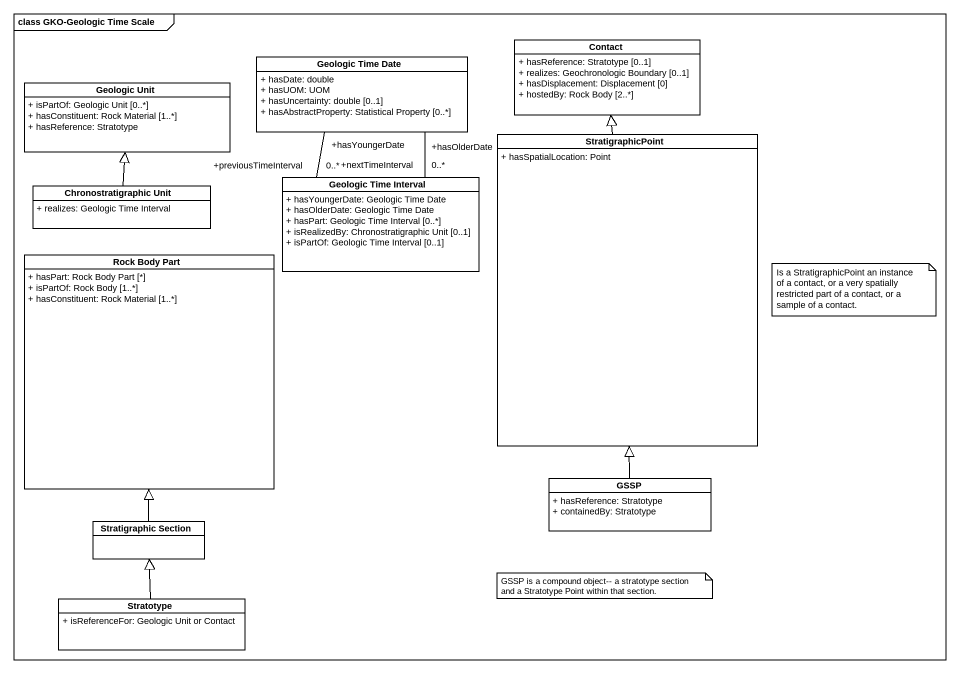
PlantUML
@startuml
mainframe class GKO-Geologic Time Scale
hide circle
hide empty members
skinparam classAttributeIconSize 0
class "Geologic Time Date" as Geologic_Time_Date {
  + hasDate: double
  + hasUOM: UOM
  + hasUncertainty: double [0..1]
  + hasAbstractProperty: Statistical Property [0..*]
}
class Contact {
  + hasReference: Stratotype [0..1]
  + realizes: Geochronologic Boundary [0..1]
  + hasDisplacement: Displacement [0]
  + hostedBy: Rock Body [2..*]
}
class "Geologic Unit" as Geologic_Unit {
  + isPartOf: Geologic Unit [0..*]
  + hasConstituent: Rock Material [1..*]
  + hasReference: Stratotype
}
class StratigraphicPoint {
  + hasSpatialLocation: Point
}
class "Geologic Time Interval" as Geologic_Time_Interval {
  + hasYoungerDate: Geologic Time Date
  + hasOlderDate: Geologic Time Date
  + hasPart: Geologic Time Interval [0..*]
  + isRealizedBy: Chronostratigraphic Unit [0..1]
  + isPartOf: Geologic Time Interval [0..1]
}
class "Chronostratigraphic Unit" as Chronostratigraphic_Unit {
  + realizes: Geologic Time Interval
}
class "Rock Body Part" as Rock_Body_Part {
  + hasPart: Rock Body Part [*]
  + isPartOf: Rock Body [1..*]
  + hasConstituent: Rock Material [1..*]
}
class GSSP {
  + hasReference: Stratotype
  + containedBy: Stratotype
}
class "Stratigraphic Section" as Stratigraphic_Section
class Stratotype {
  + isReferenceFor: Geologic Unit or Contact
}
Geologic_Time_Date "+hasOlderDate" -- "+nextTimeInterval\n0..*" Geologic_Time_Interval
Geologic_Time_Date "+hasYoungerDate" -- "+previousTimeInterval\n0..*" Geologic_Time_Interval
StratigraphicPoint -up-|> Contact
Chronostratigraphic_Unit -up-|> Geologic_Unit
GSSP -up-|> StratigraphicPoint
Stratigraphic_Section -up-|> Rock_Body_Part
Stratotype -up-|> Stratigraphic_Section
note as N1
  Is a StratigraphicPoint an instance of a contact, or a very spatially restricted part of a contact, or a sample of a contact.
end note
note as N2
  GSSP is a compound object-- a stratotype section and a Stratotype Point within that section.
end note
@enduml
